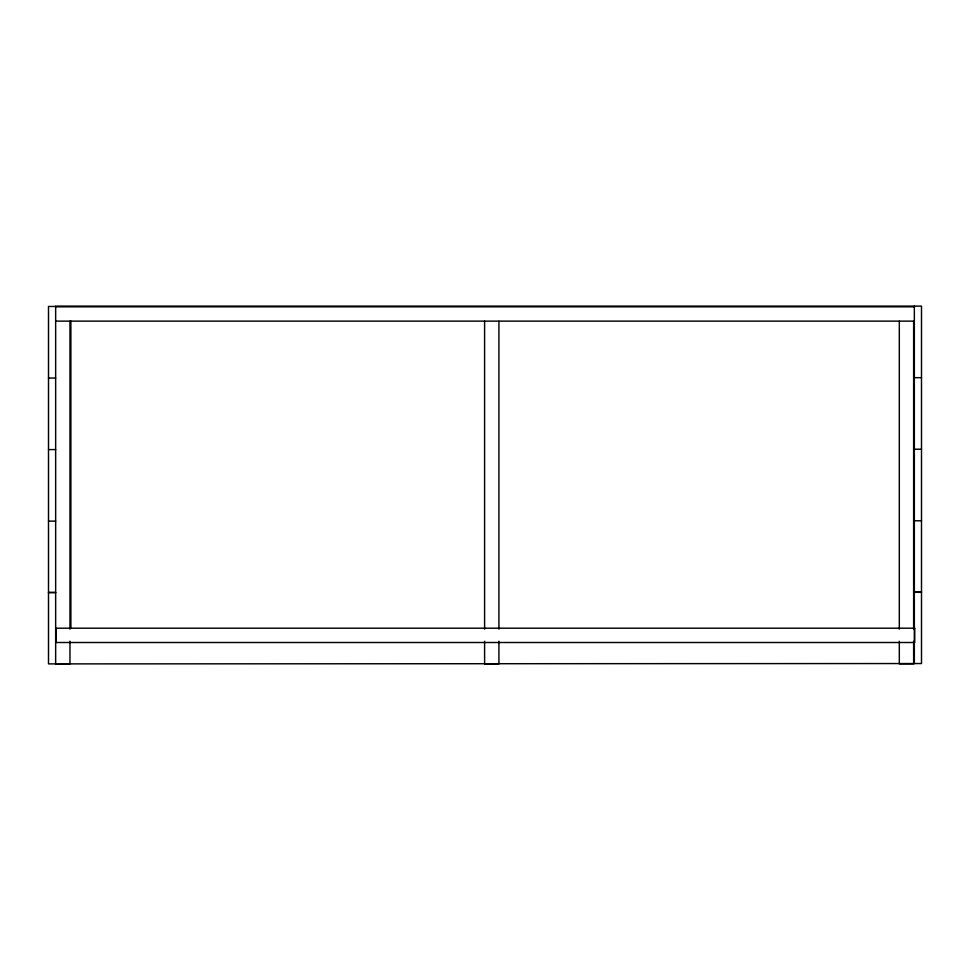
<?xml version="1.0" encoding="UTF-8"?>
<svg xmlns="http://www.w3.org/2000/svg" width="970" height="970" viewBox="0 0 970 970"><rect width="100%" height="100%" fill="white"/><g stroke="black" fill="none" stroke-linecap="round" stroke-linejoin="round"><path stroke-width="1.45" d="M55.654 306.459L48.5 306.459L48.5 663.892L69.961 663.892L69.961 641.243M55.654 306.823L914.346 306.823M55.654 321.131L914.346 321.131M914.346 377.669L921.5 377.669M48.5 378.021L55.654 378.021M914.346 449.219L921.5 449.219M48.5 449.583L55.654 449.583M914.346 520.781L921.5 520.781M48.5 521.132L55.654 521.132M914.346 591.979L921.5 591.979M48.5 592.33L55.654 592.33M914.346 592.33L921.5 592.33M48.5 592.694L55.654 592.694M914.346 663.541L55.654 663.892L55.654 306.108L921.5 306.108L921.5 663.541L914.346 663.541L914.346 306.108M913.631 321.203L913.631 629.166M913.631 641.243L913.631 663.892L899.311 663.892L899.311 641.243M899.311 321.203L899.311 629.166M498.919 321.203L498.919 629.166M498.919 641.243L498.919 663.892L484.6 663.892L484.6 641.243M484.6 321.203L484.6 629.166M70.883 321.07L70.883 628.499M69.961 321.203L69.961 629.166M914.698 628.196L56.017 628.196L56.017 642.504L914.698 642.504L914.698 628.196"/></g></svg>
